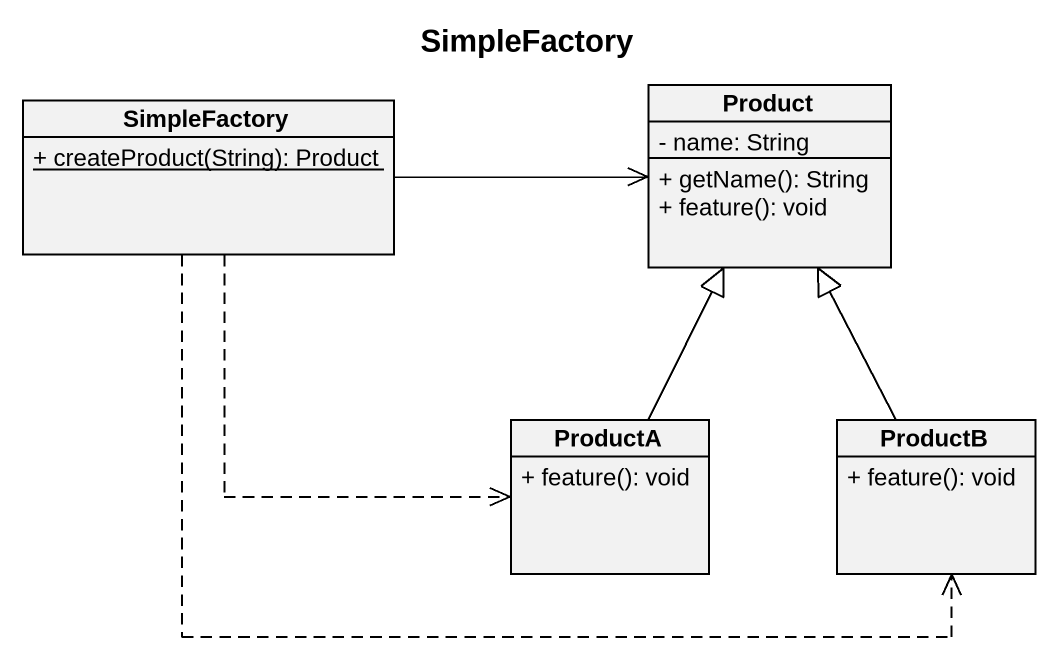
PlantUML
@startuml
title SimpleFactory
hide circle
hide empty members
skinparam classAttributeIconSize 0
class SimpleFactory {
  {static} + createProduct(String): Product
}
class Product {
  - name: String
  + getName(): String
  + feature(): void
}
class ProductA {
  + feature(): void
}
class ProductB {
  + feature(): void
}
SimpleFactory -right-> Product
SimpleFactory ..> ProductA
SimpleFactory .right.> ProductB
ProductA -up-|> Product
ProductB -up-|> Product
@enduml
